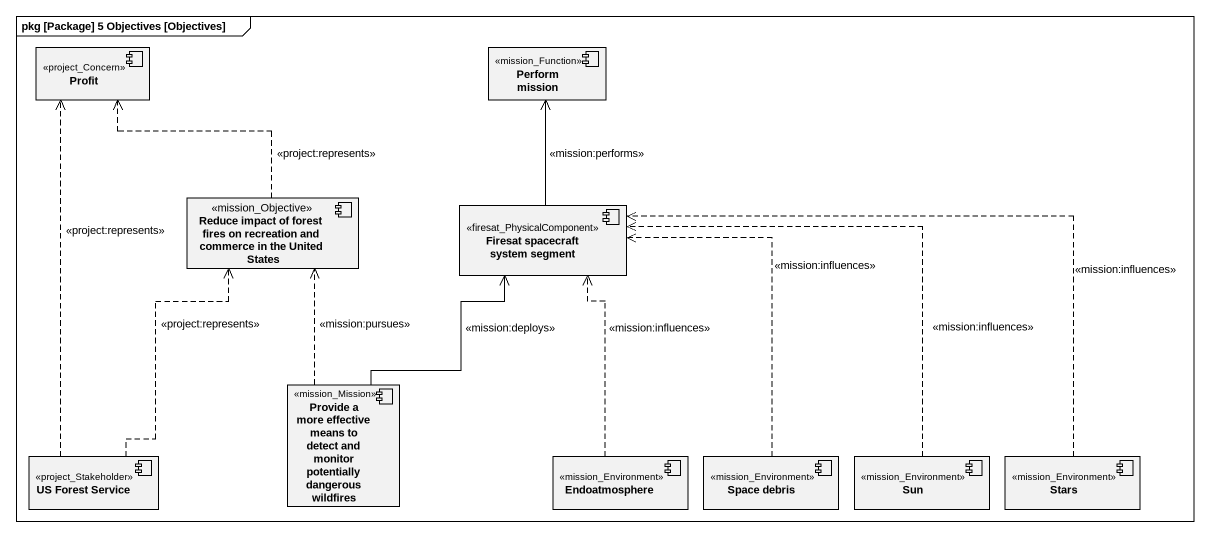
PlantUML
@startuml
mainframe pkg [Package] 5 Objectives [Objectives]
component Profit <<project_Concern>>
component "Perform mission" as Perform_mission <<mission_Function>>
component "Reduce impact of forest fires on recreation and commerce in the United States" as Reduce_impact_of_forest <<mission_Objective>>
component "Firesat spacecraft system segment" as Firesat_spacecraft_system <<firesat_PhysicalComponent>>
component "Provide a more effective means to detect and monitor potentially dangerous wildfires" as Provide_a_more_effective <<mission_Mission>>
component "US Forest Service" as US_Forest_Service <<project_Stakeholder>>
component Endoatmosphere <<mission_Environment>>
component "Space debris" as Space_debris <<mission_Environment>>
component Sun <<mission_Environment>>
component Stars <<mission_Environment>>
Reduce_impact_of_forest .up.> Profit : <<project:represents>>
Firesat_spacecraft_system -up-> Perform_mission : <<mission:performs>>
Provide_a_more_effective .up.> Reduce_impact_of_forest : <<mission:pursues>>
Provide_a_more_effective -up-> Firesat_spacecraft_system : <<mission:deploys>>
US_Forest_Service .up.> Profit : <<project:represents>>
US_Forest_Service .up.> Reduce_impact_of_forest : <<project:represents>>
Endoatmosphere .up.> Firesat_spacecraft_system : <<mission:influences>>
Space_debris .up.> Firesat_spacecraft_system : <<mission:influences>>
Sun .up.> Firesat_spacecraft_system : <<mission:influences>>
Stars .left.> Firesat_spacecraft_system : <<mission:influences>>
@enduml
